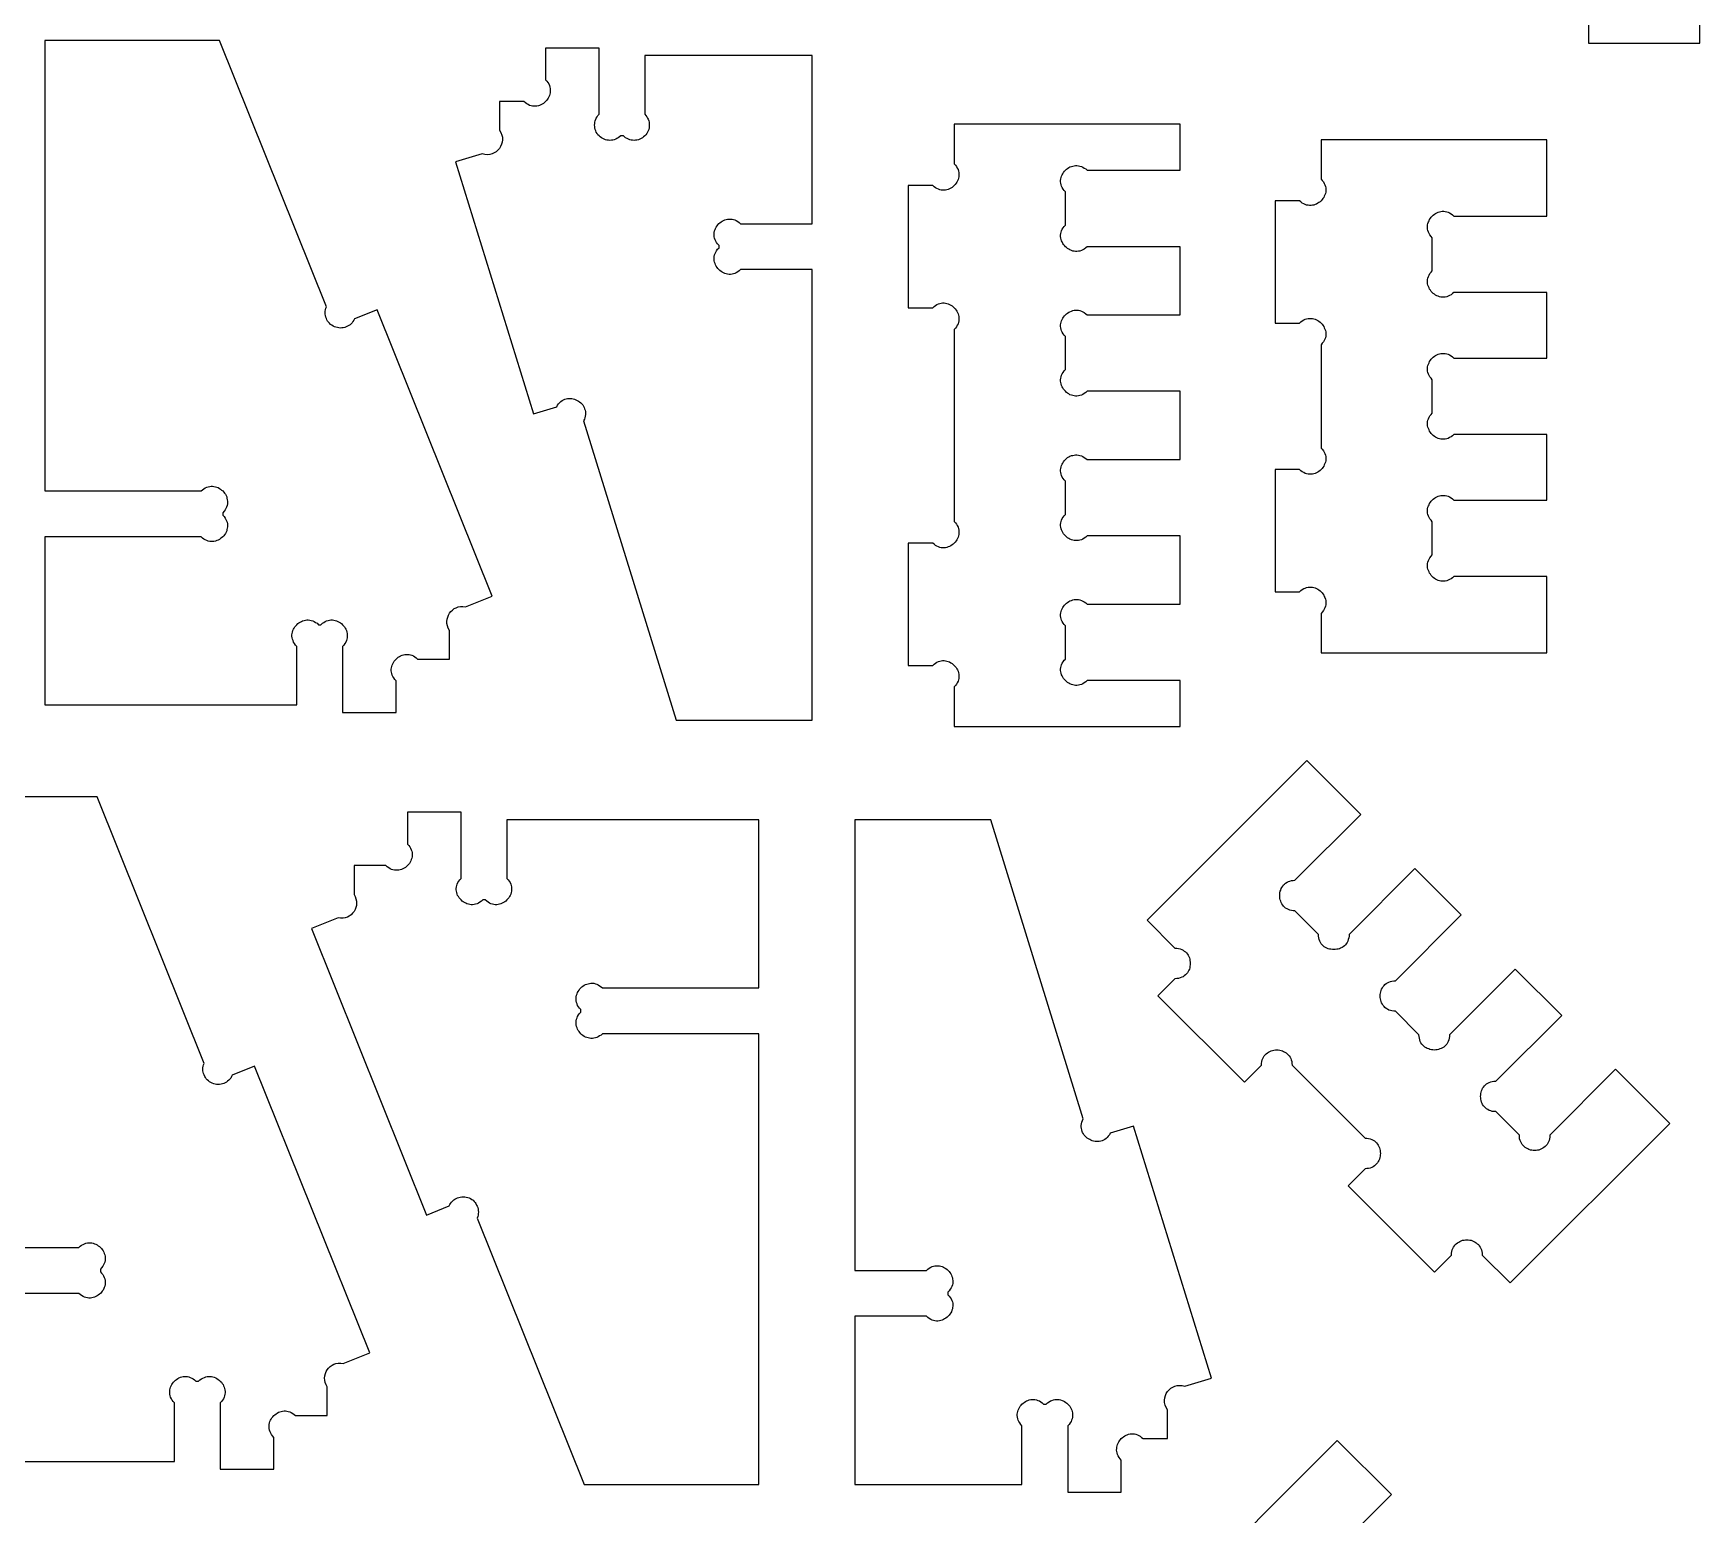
# Model space of a CAD drawing. Extents: x 105 to 1294, y 104 to 1295.
# Drawn here: x 1159.4 to 1268.4, y 1013.8 to 1110.7 of the extents above; entities that cross this region are included whole.
import ezdxf

# ---------------------------------------------------------------- set-up
doc = ezdxf.new("R2010")
doc.units = 0
doc.layers.add('LAYER_1', color=62, linetype='CONTINUOUS')

msp = doc.modelspace()

# ---------------------------------------------------------------- linework, layer by layer
at = {"layer": 'LAYER_1'}
for points in [[(1261.12, 1114.61), (1261.12, 1110.03), (1268.4, 1110.03), (1268.4, 1111.61)], [(1152.13, 1017.23), (1168.61, 1017.23), (1168.61, 1021.06), (1168.53, 1021.15), (1168.46, 1021.25), (1168.41, 1021.34), (1168.36, 1021.44), (1168.33, 1021.53), (1168.31, 1021.63), (1168.3, 1021.72), (1168.3, 1021.82), (1168.31, 1021.91), (1168.33, 1022), (1168.36, 1022.09), (1168.4, 1022.18), (1168.44, 1022.26), (1168.49, 1022.34), (1168.55, 1022.41), (1168.61, 1022.48), (1168.68, 1022.55), (1168.75, 1022.6), (1168.83, 1022.66), (1168.91, 1022.7), (1169, 1022.74), (1169.09, 1022.76), (1169.18, 1022.78), (1169.27, 1022.79), (1169.37, 1022.79), (1169.46, 1022.78), (1169.56, 1022.76), (1169.65, 1022.73), (1169.75, 1022.69), (1169.84, 1022.63), (1169.93, 1022.57), (1170.02, 1022.48), (1170.19, 1022.48), (1170.28, 1022.57), (1170.38, 1022.63), (1170.47, 1022.69), (1170.57, 1022.73), (1170.66, 1022.76), (1170.76, 1022.78), (1170.85, 1022.79), (1170.95, 1022.79), (1171.04, 1022.78), (1171.13, 1022.76), (1171.22, 1022.74), (1171.31, 1022.7), (1171.39, 1022.66), (1171.47, 1022.6), (1171.54, 1022.55), (1171.61, 1022.48), (1171.68, 1022.41), (1171.73, 1022.34), (1171.79, 1022.26), (1171.83, 1022.18), (1171.87, 1022.09), (1171.89, 1022), (1171.91, 1021.91), (1171.92, 1021.82), (1171.92, 1021.72), (1171.91, 1021.63), (1171.89, 1021.53), (1171.86, 1021.44), (1171.82, 1021.34), (1171.76, 1021.25), (1171.7, 1021.15), (1171.61, 1021.06), (1171.61, 1016.73), (1175.11, 1016.73), (1175.11, 1018.81), (1175.03, 1018.9), (1174.96, 1019), (1174.91, 1019.09), (1174.87, 1019.18), (1174.83, 1019.28), (1174.81, 1019.38), (1174.8, 1019.47), (1174.8, 1019.57), (1174.82, 1019.66), (1174.83, 1019.75), (1174.86, 1019.84), (1174.9, 1019.93), (1174.94, 1020.01), (1174.99, 1020.09), (1175.05, 1020.16), (1175.11, 1020.23), (1175.18, 1020.29), (1175.26, 1020.35), (1175.34, 1020.4), (1175.42, 1020.45), (1175.5, 1020.48), (1175.59, 1020.51), (1175.68, 1020.53), (1175.78, 1020.54), (1175.87, 1020.54), (1175.97, 1020.53), (1176.06, 1020.51), (1176.16, 1020.48), (1176.25, 1020.43), (1176.35, 1020.38), (1176.44, 1020.31), (1176.53, 1020.23), (1178.61, 1020.23), (1178.61, 1022.11), (1178.53, 1022.25), (1178.48, 1022.4), (1178.45, 1022.55), (1178.44, 1022.69), (1178.45, 1022.84), (1178.49, 1022.98), (1178.54, 1023.11), (1178.61, 1023.23), (1178.7, 1023.34), (1178.8, 1023.44), (1178.92, 1023.53), (1179.05, 1023.59), (1179.18, 1023.64), (1179.33, 1023.67), (1179.49, 1023.67), (1179.65, 1023.65), (1181.4, 1024.35), (1173.86, 1043.09), (1172.39, 1042.5), (1172.35, 1042.41), (1172.3, 1042.32), (1172.24, 1042.24), (1172.17, 1042.17), (1172.09, 1042.11), (1172.02, 1042.05), (1171.93, 1042.01), (1171.85, 1041.97), (1171.76, 1041.93), (1171.66, 1041.91), (1171.57, 1041.9), (1171.47, 1041.89), (1171.37, 1041.9), (1171.27, 1041.92), (1171.18, 1041.94), (1171.08, 1041.98), (1170.99, 1042.02), (1170.9, 1042.07), (1170.83, 1042.13), (1170.75, 1042.2), (1170.69, 1042.27), (1170.64, 1042.35), (1170.59, 1042.43), (1170.55, 1042.52), (1170.52, 1042.61), (1170.49, 1042.71), (1170.48, 1042.8), (1170.48, 1042.9), (1170.48, 1042.99), (1170.5, 1043.09), (1170.52, 1043.19), (1170.56, 1043.28), (1163.55, 1060.71), (1152.13, 1060.71)], [(1152.13, 1031.23), (1162.36, 1031.23), (1162.45, 1031.31), (1162.54, 1031.38), (1162.63, 1031.43), (1162.73, 1031.48), (1162.82, 1031.51), (1162.92, 1031.53), (1163.02, 1031.54), (1163.11, 1031.54), (1163.2, 1031.53), (1163.29, 1031.51), (1163.38, 1031.48), (1163.47, 1031.44), (1163.55, 1031.4), (1163.63, 1031.35), (1163.7, 1031.29), (1163.77, 1031.23), (1163.84, 1031.16), (1163.89, 1031.09), (1163.94, 1031.01), (1163.99, 1030.92), (1164.02, 1030.84), (1164.05, 1030.75), (1164.07, 1030.66), (1164.08, 1030.57), (1164.08, 1030.47), (1164.07, 1030.38), (1164.05, 1030.28), (1164.02, 1030.18), (1163.98, 1030.09), (1163.92, 1030), (1163.85, 1029.9), (1163.77, 1029.82), (1163.77, 1029.64), (1163.85, 1029.56), (1163.92, 1029.46), (1163.98, 1029.37), (1164.02, 1029.27), (1164.05, 1029.18), (1164.07, 1029.08), (1164.08, 1028.99), (1164.08, 1028.89), (1164.07, 1028.8), (1164.05, 1028.71), (1164.02, 1028.62), (1163.99, 1028.54), (1163.94, 1028.45), (1163.89, 1028.37), (1163.84, 1028.3), (1163.77, 1028.23), (1163.7, 1028.17), (1163.63, 1028.11), (1163.55, 1028.06), (1163.47, 1028.02), (1163.38, 1027.98), (1163.29, 1027.95), (1163.2, 1027.93), (1163.11, 1027.92), (1163.02, 1027.92), (1162.92, 1027.93), (1162.82, 1027.95), (1162.73, 1027.98), (1162.63, 1028.03), (1162.54, 1028.08), (1162.45, 1028.15), (1162.36, 1028.23), (1152.13, 1028.23)], [(1234.25, 1008.15), (1244.69, 1018.6), (1248.23, 1015.06), (1243.93, 1010.75)]]:
    msp.add_lwpolyline(points, dxfattribs=at)
for points in [[(1160.13, 1077.73), (1160.13, 1066.73), (1176.62, 1066.73), (1176.62, 1070.56), (1176.53, 1070.65), (1176.46, 1070.75), (1176.41, 1070.84), (1176.37, 1070.94), (1176.33, 1071.03), (1176.31, 1071.13), (1176.3, 1071.22), (1176.3, 1071.32), (1176.31, 1071.41), (1176.33, 1071.5), (1176.36, 1071.59), (1176.4, 1071.68), (1176.44, 1071.76), (1176.49, 1071.84), (1176.55, 1071.91), (1176.61, 1071.98), (1176.68, 1072.05), (1176.76, 1072.1), (1176.83, 1072.15), (1176.92, 1072.2), (1177, 1072.23), (1177.09, 1072.26), (1177.18, 1072.28), (1177.28, 1072.29), (1177.37, 1072.29), (1177.47, 1072.28), (1177.56, 1072.26), (1177.66, 1072.23), (1177.75, 1072.19), (1177.85, 1072.13), (1177.94, 1072.07), (1178.03, 1071.98), (1178.2, 1071.98), (1178.29, 1072.07), (1178.38, 1072.13), (1178.47, 1072.19), (1178.57, 1072.23), (1178.66, 1072.26), (1178.76, 1072.28), (1178.85, 1072.29), (1178.95, 1072.29), (1179.04, 1072.28), (1179.13, 1072.26), (1179.22, 1072.23), (1179.31, 1072.2), (1179.39, 1072.15), (1179.47, 1072.1), (1179.54, 1072.05), (1179.61, 1071.98), (1179.67, 1071.91), (1179.73, 1071.84), (1179.78, 1071.76), (1179.83, 1071.68), (1179.86, 1071.59), (1179.89, 1071.5), (1179.91, 1071.41), (1179.92, 1071.32), (1179.92, 1071.22), (1179.91, 1071.13), (1179.89, 1071.03), (1179.86, 1070.94), (1179.82, 1070.84), (1179.76, 1070.75), (1179.69, 1070.65), (1179.61, 1070.56), (1179.61, 1066.23), (1183.11, 1066.23), (1183.11, 1068.31), (1183.03, 1068.4), (1182.96, 1068.5), (1182.91, 1068.59), (1182.86, 1068.68), (1182.83, 1068.78), (1182.81, 1068.88), (1182.8, 1068.97), (1182.8, 1069.07), (1182.81, 1069.16), (1182.83, 1069.25), (1182.86, 1069.34), (1182.9, 1069.43), (1182.94, 1069.51), (1182.99, 1069.59), (1183.05, 1069.66), (1183.11, 1069.73), (1183.18, 1069.79), (1183.25, 1069.85), (1183.33, 1069.9), (1183.41, 1069.95), (1183.5, 1069.98), (1183.59, 1070.01), (1183.68, 1070.03), (1183.77, 1070.04), (1183.87, 1070.04), (1183.96, 1070.03), (1184.06, 1070.01), (1184.15, 1069.98), (1184.25, 1069.94), (1184.34, 1069.88), (1184.43, 1069.82), (1184.52, 1069.73), (1186.61, 1069.73), (1186.61, 1071.61), (1186.53, 1071.75), (1186.47, 1071.9), (1186.44, 1072.05), (1186.44, 1072.19), (1186.45, 1072.34), (1186.49, 1072.48), (1186.54, 1072.61), (1186.61, 1072.73), (1186.7, 1072.84), (1186.8, 1072.94), (1186.92, 1073.03), (1187.05, 1073.09), (1187.18, 1073.14), (1187.33, 1073.17), (1187.49, 1073.17), (1187.65, 1073.14), (1189.39, 1073.85), (1181.87, 1092.59), (1180.39, 1092), (1180.35, 1091.9), (1180.29, 1091.82), (1180.24, 1091.74), (1180.17, 1091.67), (1180.1, 1091.61), (1180.02, 1091.55), (1179.93, 1091.51), (1179.85, 1091.47), (1179.76, 1091.43), (1179.66, 1091.41), (1179.57, 1091.4), (1179.47, 1091.39), (1179.37, 1091.4), (1179.28, 1091.42), (1179.18, 1091.44), (1179.08, 1091.48), (1178.99, 1091.52), (1178.91, 1091.57), (1178.83, 1091.63), (1178.75, 1091.7), (1178.69, 1091.77), (1178.63, 1091.85), (1178.59, 1091.93), (1178.55, 1092.02), (1178.51, 1092.11), (1178.49, 1092.2), (1178.48, 1092.3), (1178.47, 1092.4), (1178.48, 1092.49), (1178.49, 1092.59), (1178.52, 1092.69), (1178.56, 1092.78), (1171.55, 1110.21), (1160.13, 1110.21), (1160.13, 1080.73), (1170.36, 1080.73), (1170.45, 1080.81), (1170.54, 1080.88), (1170.63, 1080.93), (1170.73, 1080.98), (1170.82, 1081.01), (1170.92, 1081.03), (1171.01, 1081.04), (1171.11, 1081.04), (1171.2, 1081.03), (1171.29, 1081.01), (1171.38, 1080.98), (1171.47, 1080.95), (1171.55, 1080.9), (1171.63, 1080.85), (1171.7, 1080.79), (1171.77, 1080.73), (1171.84, 1080.66), (1171.89, 1080.59), (1171.95, 1080.51), (1171.99, 1080.43), (1172.03, 1080.34), (1172.05, 1080.25), (1172.07, 1080.16), (1172.08, 1080.07), (1172.09, 1079.97), (1172.08, 1079.88), (1172.06, 1079.78), (1172.02, 1079.68), (1171.98, 1079.59), (1171.93, 1079.5), (1171.86, 1079.4), (1171.78, 1079.31), (1171.78, 1079.14), (1171.86, 1079.05), (1171.93, 1078.96), (1171.98, 1078.87), (1172.02, 1078.77), (1172.06, 1078.68), (1172.08, 1078.58), (1172.09, 1078.49), (1172.08, 1078.39), (1172.07, 1078.3), (1172.05, 1078.21), (1172.03, 1078.12), (1171.99, 1078.04), (1171.95, 1077.95), (1171.89, 1077.87), (1171.84, 1077.8), (1171.77, 1077.73), (1171.7, 1077.67), (1171.63, 1077.61), (1171.55, 1077.56), (1171.47, 1077.52), (1171.38, 1077.48), (1171.29, 1077.45), (1171.2, 1077.43), (1171.11, 1077.42), (1171.01, 1077.42), (1170.92, 1077.43), (1170.82, 1077.45), (1170.73, 1077.48), (1170.63, 1077.53), (1170.54, 1077.58), (1170.45, 1077.65), (1170.36, 1077.73)], [(1199.39, 1105.38), (1199.46, 1105.3), (1199.52, 1105.22), (1199.57, 1105.13), (1199.61, 1105.05), (1199.64, 1104.95), (1199.66, 1104.86), (1199.68, 1104.77), (1199.68, 1104.67), (1199.68, 1104.57), (1199.66, 1104.48), (1199.64, 1104.39), (1199.61, 1104.29), (1199.57, 1104.2), (1199.52, 1104.12), (1199.46, 1104.04), (1199.39, 1103.96), (1199.31, 1103.89), (1199.23, 1103.84), (1199.15, 1103.79), (1199.06, 1103.74), (1198.97, 1103.71), (1198.87, 1103.69), (1198.78, 1103.68), (1198.68, 1103.67), (1198.59, 1103.68), (1198.49, 1103.69), (1198.4, 1103.71), (1198.31, 1103.74), (1198.22, 1103.79), (1198.13, 1103.84), (1198.05, 1103.89), (1197.98, 1103.96), (1197.81, 1103.96), (1197.73, 1103.89), (1197.65, 1103.84), (1197.56, 1103.79), (1197.48, 1103.74), (1197.38, 1103.71), (1197.29, 1103.69), (1197.2, 1103.68), (1197.1, 1103.67), (1197, 1103.68), (1196.91, 1103.69), (1196.81, 1103.71), (1196.72, 1103.74), (1196.63, 1103.79), (1196.55, 1103.84), (1196.47, 1103.89), (1196.39, 1103.96), (1196.32, 1104.04), (1196.27, 1104.12), (1196.21, 1104.2), (1196.17, 1104.29), (1196.14, 1104.39), (1196.12, 1104.48), (1196.11, 1104.57), (1196.1, 1104.67), (1196.11, 1104.77), (1196.12, 1104.86), (1196.14, 1104.95), (1196.17, 1105.05), (1196.21, 1105.13), (1196.27, 1105.22), (1196.32, 1105.3), (1196.39, 1105.38), (1196.39, 1109.71), (1192.89, 1109.71), (1192.89, 1107.63), (1192.98, 1107.54), (1193.04, 1107.45), (1193.1, 1107.36), (1193.14, 1107.26), (1193.17, 1107.16), (1193.19, 1107.07), (1193.2, 1106.97), (1193.2, 1106.88), (1193.19, 1106.78), (1193.17, 1106.69), (1193.15, 1106.6), (1193.11, 1106.52), (1193.07, 1106.43), (1193.01, 1106.36), (1192.96, 1106.28), (1192.89, 1106.21), (1192.82, 1106.15), (1192.75, 1106.09), (1192.67, 1106.04), (1192.59, 1106), (1192.5, 1105.96), (1192.42, 1105.93), (1192.32, 1105.91), (1192.23, 1105.9), (1192.14, 1105.9), (1192.04, 1105.91), (1191.95, 1105.93), (1191.85, 1105.96), (1191.76, 1106.01), (1191.66, 1106.06), (1191.57, 1106.13), (1191.48, 1106.21), (1189.87, 1106.21), (1189.87, 1104.33), (1189.97, 1104.18), (1190.03, 1104.02), (1190.07, 1103.87), (1190.07, 1103.71), (1190.06, 1103.56), (1190.01, 1103.41), (1189.95, 1103.27), (1189.87, 1103.14), (1189.77, 1103.03), (1189.66, 1102.93), (1189.53, 1102.85), (1189.39, 1102.79), (1189.24, 1102.75), (1189.08, 1102.73), (1188.91, 1102.75), (1188.74, 1102.79), (1187, 1102.26), (1192.1, 1085.77), (1193.62, 1086.24), (1193.68, 1086.34), (1193.74, 1086.44), (1193.82, 1086.52), (1193.89, 1086.59), (1193.98, 1086.64), (1194.06, 1086.69), (1194.15, 1086.73), (1194.24, 1086.76), (1194.33, 1086.77), (1194.42, 1086.78), (1194.52, 1086.78), (1194.61, 1086.77), (1194.7, 1086.75), (1194.79, 1086.73), (1194.88, 1086.7), (1194.96, 1086.66), (1195.04, 1086.61), (1195.12, 1086.56), (1195.19, 1086.5), (1195.26, 1086.43), (1195.32, 1086.36), (1195.37, 1086.28), (1195.42, 1086.2), (1195.45, 1086.11), (1195.48, 1086.02), (1195.5, 1085.93), (1195.51, 1085.83), (1195.51, 1085.73), (1195.49, 1085.63), (1195.47, 1085.52), (1195.43, 1085.42), (1195.38, 1085.31), (1201.43, 1065.73), (1210.33, 1065.73), (1210.33, 1095.21), (1205.65, 1095.21), (1205.56, 1095.13), (1205.47, 1095.06), (1205.37, 1095.01), (1205.28, 1094.96), (1205.18, 1094.93), (1205.09, 1094.91), (1204.99, 1094.9), (1204.9, 1094.9), (1204.8, 1094.91), (1204.71, 1094.93), (1204.62, 1094.96), (1204.54, 1095), (1204.45, 1095.04), (1204.38, 1095.09), (1204.3, 1095.15), (1204.23, 1095.22), (1204.17, 1095.28), (1204.11, 1095.36), (1204.06, 1095.44), (1204.02, 1095.52), (1203.98, 1095.61), (1203.95, 1095.7), (1203.93, 1095.79), (1203.92, 1095.88), (1203.92, 1095.97), (1203.93, 1096.07), (1203.95, 1096.17), (1203.98, 1096.26), (1204.03, 1096.36), (1204.08, 1096.45), (1204.15, 1096.54), (1204.24, 1096.63), (1204.24, 1096.8), (1204.15, 1096.89), (1204.08, 1096.98), (1204.03, 1097.08), (1203.98, 1097.17), (1203.95, 1097.27), (1203.93, 1097.36), (1203.92, 1097.46), (1203.92, 1097.55), (1203.93, 1097.65), (1203.95, 1097.74), (1203.98, 1097.83), (1204.02, 1097.91), (1204.06, 1097.99), (1204.11, 1098.07), (1204.17, 1098.15), (1204.23, 1098.22), (1204.3, 1098.28), (1204.38, 1098.34), (1204.45, 1098.39), (1204.54, 1098.43), (1204.62, 1098.47), (1204.71, 1098.49), (1204.8, 1098.51), (1204.9, 1098.52), (1204.99, 1098.52), (1205.09, 1098.51), (1205.18, 1098.49), (1205.28, 1098.46), (1205.37, 1098.42), (1205.47, 1098.36), (1205.56, 1098.3), (1205.65, 1098.21), (1210.33, 1098.21), (1210.33, 1109.22), (1199.39, 1109.22)], [(1219.63, 1067.91), (1219.63, 1065.32), (1234.4, 1065.32), (1234.4, 1068.32), (1228.32, 1068.32), (1228.23, 1068.24), (1228.13, 1068.17), (1228.04, 1068.12), (1227.95, 1068.07), (1227.85, 1068.04), (1227.75, 1068.02), (1227.66, 1068.01), (1227.56, 1068.01), (1227.47, 1068.02), (1227.38, 1068.04), (1227.29, 1068.07), (1227.2, 1068.11), (1227.12, 1068.15), (1227.04, 1068.2), (1226.97, 1068.26), (1226.9, 1068.32), (1226.84, 1068.39), (1226.78, 1068.46), (1226.73, 1068.54), (1226.68, 1068.63), (1226.65, 1068.71), (1226.62, 1068.8), (1226.6, 1068.89), (1226.59, 1068.98), (1226.59, 1069.08), (1226.6, 1069.17), (1226.62, 1069.27), (1226.65, 1069.36), (1226.7, 1069.46), (1226.75, 1069.55), (1226.82, 1069.65), (1226.9, 1069.73), (1226.9, 1071.9), (1226.82, 1071.99), (1226.75, 1072.08), (1226.7, 1072.18), (1226.65, 1072.27), (1226.62, 1072.37), (1226.6, 1072.46), (1226.59, 1072.56), (1226.59, 1072.65), (1226.6, 1072.75), (1226.62, 1072.84), (1226.65, 1072.93), (1226.68, 1073.01), (1226.73, 1073.1), (1226.78, 1073.18), (1226.84, 1073.25), (1226.9, 1073.32), (1226.97, 1073.38), (1227.04, 1073.44), (1227.12, 1073.49), (1227.2, 1073.54), (1227.29, 1073.57), (1227.38, 1073.6), (1227.47, 1073.62), (1227.56, 1073.63), (1227.66, 1073.63), (1227.75, 1073.62), (1227.85, 1073.6), (1227.95, 1073.57), (1228.04, 1073.53), (1228.13, 1073.47), (1228.23, 1073.4), (1228.32, 1073.32), (1234.4, 1073.32), (1234.4, 1077.79), (1228.32, 1077.79), (1228.23, 1077.71), (1228.13, 1077.64), (1228.04, 1077.58), (1227.95, 1077.54), (1227.85, 1077.51), (1227.75, 1077.49), (1227.66, 1077.48), (1227.56, 1077.48), (1227.47, 1077.49), (1227.38, 1077.51), (1227.29, 1077.53), (1227.2, 1077.57), (1227.12, 1077.61), (1227.04, 1077.66), (1226.97, 1077.72), (1226.9, 1077.79), (1226.84, 1077.85), (1226.78, 1077.93), (1226.73, 1078.01), (1226.68, 1078.09), (1226.65, 1078.18), (1226.62, 1078.26), (1226.6, 1078.36), (1226.59, 1078.45), (1226.59, 1078.54), (1226.6, 1078.64), (1226.62, 1078.74), (1226.65, 1078.83), (1226.7, 1078.93), (1226.75, 1079.02), (1226.82, 1079.11), (1226.9, 1079.2), (1226.9, 1081.37), (1226.82, 1081.46), (1226.75, 1081.55), (1226.7, 1081.64), (1226.65, 1081.74), (1226.62, 1081.83), (1226.6, 1081.93), (1226.59, 1082.03), (1226.59, 1082.12), (1226.6, 1082.21), (1226.62, 1082.31), (1226.65, 1082.39), (1226.68, 1082.48), (1226.73, 1082.56), (1226.78, 1082.64), (1226.84, 1082.72), (1226.9, 1082.78), (1226.97, 1082.85), (1227.04, 1082.91), (1227.12, 1082.96), (1227.2, 1083), (1227.29, 1083.04), (1227.38, 1083.06), (1227.47, 1083.08), (1227.56, 1083.09), (1227.66, 1083.09), (1227.75, 1083.08), (1227.85, 1083.06), (1227.95, 1083.03), (1228.04, 1082.99), (1228.13, 1082.93), (1228.23, 1082.86), (1228.32, 1082.78), (1234.4, 1082.78), (1234.4, 1087.25), (1228.32, 1087.25), (1228.23, 1087.17), (1228.13, 1087.1), (1228.04, 1087.04), (1227.95, 1087), (1227.85, 1086.97), (1227.75, 1086.95), (1227.66, 1086.94), (1227.56, 1086.94), (1227.47, 1086.95), (1227.38, 1086.97), (1227.29, 1087), (1227.2, 1087.03), (1227.12, 1087.08), (1227.04, 1087.13), (1226.97, 1087.18), (1226.9, 1087.25), (1226.84, 1087.32), (1226.78, 1087.39), (1226.73, 1087.47), (1226.68, 1087.55), (1226.65, 1087.64), (1226.62, 1087.73), (1226.6, 1087.82), (1226.59, 1087.91), (1226.59, 1088.01), (1226.6, 1088.1), (1226.62, 1088.2), (1226.65, 1088.3), (1226.7, 1088.39), (1226.75, 1088.48), (1226.82, 1088.58), (1226.9, 1088.67), (1226.9, 1090.84), (1226.82, 1090.92), (1226.75, 1091.02), (1226.7, 1091.11), (1226.65, 1091.2), (1226.62, 1091.3), (1226.6, 1091.4), (1226.59, 1091.49), (1226.59, 1091.59), (1226.6, 1091.68), (1226.62, 1091.77), (1226.65, 1091.86), (1226.68, 1091.94), (1226.73, 1092.03), (1226.78, 1092.11), (1226.84, 1092.18), (1226.9, 1092.25), (1226.97, 1092.31), (1227.04, 1092.37), (1227.12, 1092.42), (1227.2, 1092.46), (1227.29, 1092.5), (1227.38, 1092.53), (1227.47, 1092.55), (1227.56, 1092.56), (1227.66, 1092.56), (1227.75, 1092.55), (1227.85, 1092.53), (1227.95, 1092.5), (1228.04, 1092.45), (1228.13, 1092.4), (1228.23, 1092.33), (1228.32, 1092.25), (1234.4, 1092.25), (1234.4, 1096.71), (1228.32, 1096.71), (1228.23, 1096.63), (1228.13, 1096.56), (1228.04, 1096.51), (1227.95, 1096.46), (1227.85, 1096.43), (1227.75, 1096.41), (1227.66, 1096.4), (1227.56, 1096.4), (1227.47, 1096.41), (1227.38, 1096.43), (1227.29, 1096.46), (1227.2, 1096.5), (1227.12, 1096.54), (1227.04, 1096.59), (1226.97, 1096.65), (1226.9, 1096.71), (1226.84, 1096.78), (1226.78, 1096.86), (1226.73, 1096.93), (1226.68, 1097.02), (1226.65, 1097.1), (1226.62, 1097.19), (1226.6, 1097.28), (1226.59, 1097.38), (1226.59, 1097.47), (1226.6, 1097.57), (1226.62, 1097.66), (1226.65, 1097.76), (1226.7, 1097.85), (1226.75, 1097.94), (1226.82, 1098.04), (1226.9, 1098.13), (1226.9, 1100.3), (1226.82, 1100.39), (1226.75, 1100.48), (1226.7, 1100.58), (1226.65, 1100.67), (1226.62, 1100.77), (1226.6, 1100.86), (1226.59, 1100.96), (1226.59, 1101.05), (1226.6, 1101.15), (1226.62, 1101.24), (1226.65, 1101.32), (1226.68, 1101.41), (1226.73, 1101.49), (1226.78, 1101.57), (1226.84, 1101.65), (1226.9, 1101.71), (1226.97, 1101.78), (1227.04, 1101.83), (1227.12, 1101.89), (1227.2, 1101.93), (1227.29, 1101.97), (1227.38, 1101.99), (1227.47, 1102.01), (1227.56, 1102.02), (1227.66, 1102.02), (1227.75, 1102.01), (1227.85, 1101.99), (1227.95, 1101.96), (1228.04, 1101.92), (1228.13, 1101.86), (1228.23, 1101.8), (1228.32, 1101.71), (1234.4, 1101.71), (1234.4, 1104.72), (1219.63, 1104.72), (1219.63, 1102.13), (1219.71, 1102.04), (1219.78, 1101.95), (1219.83, 1101.85), (1219.88, 1101.76), (1219.91, 1101.66), (1219.93, 1101.57), (1219.94, 1101.47), (1219.94, 1101.38), (1219.93, 1101.28), (1219.91, 1101.19), (1219.88, 1101.1), (1219.84, 1101.02), (1219.8, 1100.94), (1219.75, 1100.86), (1219.69, 1100.78), (1219.63, 1100.72), (1219.56, 1100.65), (1219.49, 1100.59), (1219.41, 1100.54), (1219.32, 1100.5), (1219.24, 1100.46), (1219.15, 1100.44), (1219.06, 1100.42), (1218.97, 1100.41), (1218.87, 1100.41), (1218.78, 1100.42), (1218.68, 1100.44), (1218.59, 1100.47), (1218.49, 1100.51), (1218.4, 1100.57), (1218.31, 1100.63), (1218.22, 1100.72), (1216.62, 1100.72), (1216.62, 1092.72), (1218.22, 1092.72), (1218.31, 1092.8), (1218.4, 1092.87), (1218.49, 1092.92), (1218.59, 1092.97), (1218.68, 1093), (1218.78, 1093.02), (1218.87, 1093.03), (1218.97, 1093.03), (1219.06, 1093.02), (1219.15, 1093), (1219.24, 1092.97), (1219.32, 1092.93), (1219.41, 1092.89), (1219.49, 1092.84), (1219.56, 1092.78), (1219.63, 1092.71), (1219.69, 1092.65), (1219.75, 1092.57), (1219.8, 1092.49), (1219.84, 1092.41), (1219.88, 1092.32), (1219.91, 1092.23), (1219.93, 1092.14), (1219.94, 1092.05), (1219.94, 1091.96), (1219.93, 1091.86), (1219.91, 1091.76), (1219.88, 1091.67), (1219.83, 1091.57), (1219.78, 1091.48), (1219.71, 1091.39), (1219.63, 1091.3), (1219.63, 1078.73), (1219.71, 1078.64), (1219.78, 1078.55), (1219.83, 1078.46), (1219.88, 1078.36), (1219.91, 1078.27), (1219.93, 1078.17), (1219.94, 1078.07), (1219.94, 1077.98), (1219.93, 1077.89), (1219.91, 1077.8), (1219.88, 1077.71), (1219.84, 1077.62), (1219.8, 1077.54), (1219.75, 1077.46), (1219.69, 1077.39), (1219.63, 1077.32), (1219.56, 1077.25), (1219.49, 1077.2), (1219.41, 1077.15), (1219.32, 1077.1), (1219.24, 1077.07), (1219.15, 1077.04), (1219.06, 1077.02), (1218.97, 1077.01), (1218.87, 1077.01), (1218.78, 1077.02), (1218.68, 1077.04), (1218.59, 1077.07), (1218.49, 1077.11), (1218.4, 1077.17), (1218.31, 1077.24), (1218.22, 1077.32), (1216.62, 1077.32), (1216.62, 1069.32), (1218.22, 1069.32), (1218.31, 1069.4), (1218.4, 1069.47), (1218.49, 1069.53), (1218.59, 1069.57), (1218.68, 1069.6), (1218.78, 1069.62), (1218.87, 1069.63), (1218.97, 1069.63), (1219.06, 1069.62), (1219.15, 1069.6), (1219.24, 1069.57), (1219.32, 1069.54), (1219.41, 1069.49), (1219.49, 1069.44), (1219.56, 1069.38), (1219.63, 1069.32), (1219.69, 1069.25), (1219.75, 1069.18), (1219.8, 1069.1), (1219.84, 1069.02), (1219.88, 1068.93), (1219.91, 1068.84), (1219.93, 1068.75), (1219.94, 1068.66), (1219.94, 1068.56), (1219.93, 1068.47), (1219.91, 1068.37), (1219.88, 1068.28), (1219.83, 1068.18), (1219.78, 1068.09), (1219.71, 1068)], [(1258.4, 1093.72), (1252.31, 1093.72), (1252.22, 1093.64), (1252.13, 1093.57), (1252.04, 1093.51), (1251.94, 1093.47), (1251.85, 1093.44), (1251.75, 1093.42), (1251.66, 1093.41), (1251.56, 1093.41), (1251.47, 1093.42), (1251.38, 1093.44), (1251.29, 1093.47), (1251.21, 1093.5), (1251.12, 1093.55), (1251.04, 1093.6), (1250.97, 1093.65), (1250.9, 1093.72), (1250.84, 1093.79), (1250.78, 1093.86), (1250.73, 1093.94), (1250.69, 1094.02), (1250.65, 1094.11), (1250.62, 1094.2), (1250.6, 1094.29), (1250.59, 1094.38), (1250.59, 1094.47), (1250.6, 1094.57), (1250.62, 1094.66), (1250.65, 1094.76), (1250.7, 1094.85), (1250.75, 1094.95), (1250.82, 1095.04), (1250.9, 1095.13), (1250.9, 1097.3), (1250.82, 1097.39), (1250.75, 1097.48), (1250.7, 1097.57), (1250.65, 1097.67), (1250.62, 1097.77), (1250.6, 1097.86), (1250.59, 1097.96), (1250.59, 1098.05), (1250.6, 1098.15), (1250.62, 1098.24), (1250.65, 1098.33), (1250.69, 1098.41), (1250.73, 1098.5), (1250.78, 1098.57), (1250.84, 1098.65), (1250.9, 1098.72), (1250.97, 1098.78), (1251.04, 1098.84), (1251.12, 1098.89), (1251.21, 1098.93), (1251.29, 1098.97), (1251.38, 1099), (1251.47, 1099.02), (1251.56, 1099.03), (1251.66, 1099.03), (1251.75, 1099.02), (1251.85, 1099), (1251.94, 1098.97), (1252.04, 1098.92), (1252.13, 1098.87), (1252.22, 1098.8), (1252.31, 1098.72), (1258.4, 1098.72), (1258.4, 1103.71), (1243.63, 1103.71), (1243.63, 1101.13), (1243.71, 1101.04), (1243.78, 1100.95), (1243.83, 1100.85), (1243.88, 1100.76), (1243.91, 1100.66), (1243.93, 1100.57), (1243.94, 1100.47), (1243.94, 1100.38), (1243.93, 1100.29), (1243.91, 1100.2), (1243.88, 1100.11), (1243.84, 1100.02), (1243.8, 1099.94), (1243.75, 1099.86), (1243.69, 1099.79), (1243.63, 1099.72), (1243.56, 1099.65), (1243.48, 1099.6), (1243.41, 1099.55), (1243.32, 1099.5), (1243.24, 1099.47), (1243.15, 1099.44), (1243.06, 1099.42), (1242.97, 1099.41), (1242.87, 1099.41), (1242.78, 1099.42), (1242.68, 1099.44), (1242.58, 1099.47), (1242.49, 1099.51), (1242.4, 1099.57), (1242.3, 1099.64), (1242.21, 1099.72), (1240.62, 1099.72), (1240.62, 1091.71), (1242.21, 1091.71), (1242.3, 1091.79), (1242.4, 1091.86), (1242.49, 1091.92), (1242.58, 1091.96), (1242.68, 1091.99), (1242.78, 1092.02), (1242.87, 1092.02), (1242.97, 1092.02), (1243.06, 1092.01), (1243.15, 1091.99), (1243.24, 1091.97), (1243.32, 1091.93), (1243.41, 1091.89), (1243.48, 1091.84), (1243.56, 1091.78), (1243.63, 1091.72), (1243.69, 1091.65), (1243.75, 1091.57), (1243.8, 1091.49), (1243.84, 1091.41), (1243.88, 1091.32), (1243.91, 1091.24), (1243.93, 1091.14), (1243.94, 1091.05), (1243.94, 1090.96), (1243.93, 1090.86), (1243.91, 1090.76), (1243.88, 1090.67), (1243.83, 1090.57), (1243.78, 1090.48), (1243.71, 1090.39), (1243.63, 1090.3), (1243.63, 1083.54), (1243.71, 1083.46), (1243.78, 1083.36), (1243.83, 1083.27), (1243.88, 1083.18), (1243.91, 1083.08), (1243.93, 1082.98), (1243.94, 1082.89), (1243.94, 1082.79), (1243.93, 1082.7), (1243.91, 1082.61), (1243.88, 1082.52), (1243.84, 1082.44), (1243.8, 1082.35), (1243.75, 1082.27), (1243.69, 1082.2), (1243.63, 1082.13), (1243.56, 1082.07), (1243.48, 1082.01), (1243.41, 1081.96), (1243.32, 1081.92), (1243.24, 1081.88), (1243.15, 1081.85), (1243.06, 1081.83), (1242.97, 1081.82), (1242.87, 1081.82), (1242.78, 1081.83), (1242.68, 1081.85), (1242.58, 1081.88), (1242.49, 1081.93), (1242.4, 1081.98), (1242.3, 1082.05), (1242.21, 1082.13), (1240.62, 1082.13), (1240.62, 1074.13), (1242.21, 1074.13), (1242.3, 1074.22), (1242.4, 1074.28), (1242.49, 1074.34), (1242.58, 1074.38), (1242.68, 1074.41), (1242.78, 1074.44), (1242.87, 1074.44), (1242.97, 1074.44), (1243.06, 1074.43), (1243.15, 1074.41), (1243.24, 1074.39), (1243.32, 1074.35), (1243.41, 1074.31), (1243.48, 1074.26), (1243.56, 1074.2), (1243.63, 1074.14), (1243.69, 1074.07), (1243.75, 1073.99), (1243.8, 1073.91), (1243.84, 1073.83), (1243.88, 1073.75), (1243.91, 1073.66), (1243.93, 1073.57), (1243.94, 1073.47), (1243.94, 1073.38), (1243.93, 1073.28), (1243.91, 1073.19), (1243.88, 1073.09), (1243.83, 1073), (1243.78, 1072.9), (1243.71, 1072.81), (1243.63, 1072.72), (1243.63, 1070.13), (1258.4, 1070.13), (1258.4, 1075.13), (1252.31, 1075.13), (1252.22, 1075.05), (1252.13, 1074.98), (1252.04, 1074.93), (1251.94, 1074.89), (1251.85, 1074.85), (1251.75, 1074.83), (1251.66, 1074.82), (1251.56, 1074.82), (1251.47, 1074.83), (1251.38, 1074.85), (1251.29, 1074.88), (1251.21, 1074.92), (1251.12, 1074.96), (1251.04, 1075.01), (1250.97, 1075.07), (1250.9, 1075.13), (1250.84, 1075.2), (1250.78, 1075.28), (1250.73, 1075.35), (1250.69, 1075.44), (1250.65, 1075.52), (1250.62, 1075.61), (1250.6, 1075.7), (1250.59, 1075.8), (1250.59, 1075.89), (1250.6, 1075.99), (1250.62, 1076.08), (1250.65, 1076.18), (1250.7, 1076.27), (1250.75, 1076.36), (1250.82, 1076.46), (1250.9, 1076.55), (1250.9, 1078.72), (1250.82, 1078.81), (1250.75, 1078.9), (1250.7, 1079), (1250.65, 1079.09), (1250.62, 1079.19), (1250.6, 1079.28), (1250.59, 1079.38), (1250.59, 1079.47), (1250.6, 1079.57), (1250.62, 1079.66), (1250.65, 1079.75), (1250.69, 1079.83), (1250.73, 1079.91), (1250.78, 1079.99), (1250.84, 1080.07), (1250.9, 1080.13), (1250.97, 1080.2), (1251.04, 1080.26), (1251.12, 1080.31), (1251.21, 1080.35), (1251.29, 1080.39), (1251.38, 1080.41), (1251.47, 1080.43), (1251.56, 1080.44), (1251.66, 1080.44), (1251.75, 1080.43), (1251.85, 1080.41), (1251.94, 1080.38), (1252.04, 1080.34), (1252.13, 1080.28), (1252.22, 1080.22), (1252.31, 1080.13), (1258.4, 1080.13), (1258.4, 1084.42), (1252.31, 1084.42), (1252.22, 1084.34), (1252.13, 1084.27), (1252.04, 1084.22), (1251.94, 1084.17), (1251.85, 1084.14), (1251.75, 1084.12), (1251.66, 1084.11), (1251.56, 1084.11), (1251.47, 1084.12), (1251.38, 1084.14), (1251.29, 1084.17), (1251.21, 1084.21), (1251.12, 1084.25), (1251.04, 1084.3), (1250.97, 1084.36), (1250.9, 1084.42), (1250.84, 1084.49), (1250.78, 1084.56), (1250.73, 1084.64), (1250.69, 1084.72), (1250.65, 1084.81), (1250.62, 1084.9), (1250.6, 1084.99), (1250.59, 1085.08), (1250.59, 1085.18), (1250.6, 1085.27), (1250.62, 1085.37), (1250.65, 1085.46), (1250.7, 1085.56), (1250.75, 1085.65), (1250.82, 1085.74), (1250.9, 1085.83), (1250.9, 1088.01), (1250.82, 1088.1), (1250.75, 1088.19), (1250.7, 1088.28), (1250.65, 1088.38), (1250.62, 1088.48), (1250.6, 1088.57), (1250.59, 1088.67), (1250.59, 1088.76), (1250.6, 1088.85), (1250.62, 1088.94), (1250.65, 1089.03), (1250.69, 1089.12), (1250.73, 1089.2), (1250.78, 1089.28), (1250.84, 1089.35), (1250.9, 1089.42), (1250.97, 1089.49), (1251.04, 1089.54), (1251.12, 1089.59), (1251.21, 1089.64), (1251.29, 1089.67), (1251.38, 1089.7), (1251.47, 1089.72), (1251.56, 1089.73), (1251.66, 1089.73), (1251.75, 1089.72), (1251.85, 1089.7), (1251.94, 1089.67), (1252.04, 1089.63), (1252.13, 1089.57), (1252.22, 1089.5), (1252.31, 1089.42), (1258.4, 1089.42)], [(1258.6, 1038.58), (1258.59, 1038.46), (1258.58, 1038.35), (1258.55, 1038.24), (1258.51, 1038.14), (1258.47, 1038.05), (1258.41, 1037.97), (1258.35, 1037.9), (1258.29, 1037.83), (1258.21, 1037.77), (1258.14, 1037.72), (1258.05, 1037.68), (1257.97, 1037.64), (1257.88, 1037.61), (1257.79, 1037.59), (1257.69, 1037.58), (1257.6, 1037.58), (1257.51, 1037.58), (1257.41, 1037.59), (1257.32, 1037.61), (1257.23, 1037.64), (1257.15, 1037.68), (1257.06, 1037.72), (1256.99, 1037.77), (1256.91, 1037.83), (1256.85, 1037.9), (1256.79, 1037.97), (1256.73, 1038.05), (1256.69, 1038.14), (1256.65, 1038.24), (1256.62, 1038.35), (1256.61, 1038.46), (1256.6, 1038.58), (1255.07, 1040.12), (1254.94, 1040.12), (1254.83, 1040.14), (1254.73, 1040.17), (1254.63, 1040.2), (1254.54, 1040.25), (1254.45, 1040.3), (1254.38, 1040.36), (1254.31, 1040.43), (1254.25, 1040.5), (1254.2, 1040.58), (1254.16, 1040.66), (1254.12, 1040.75), (1254.1, 1040.84), (1254.08, 1040.93), (1254.07, 1041.02), (1254.06, 1041.12), (1254.07, 1041.21), (1254.08, 1041.3), (1254.1, 1041.39), (1254.12, 1041.48), (1254.16, 1041.57), (1254.2, 1041.65), (1254.25, 1041.73), (1254.31, 1041.8), (1254.38, 1041.87), (1254.45, 1041.93), (1254.54, 1041.98), (1254.63, 1042.03), (1254.73, 1042.07), (1254.83, 1042.09), (1254.94, 1042.11), (1255.07, 1042.12), (1259.37, 1046.42), (1256.33, 1049.45), (1252.03, 1045.15), (1252.02, 1045.03), (1252.01, 1044.92), (1251.98, 1044.81), (1251.94, 1044.71), (1251.9, 1044.62), (1251.85, 1044.54), (1251.79, 1044.47), (1251.72, 1044.4), (1251.65, 1044.34), (1251.57, 1044.29), (1251.48, 1044.25), (1251.4, 1044.22), (1251.31, 1044.19), (1251.22, 1044.17), (1251.13, 1044.16), (1251.03, 1044.15), (1250.94, 1044.16), (1250.85, 1044.17), (1250.75, 1044.19), (1250.67, 1044.22), (1250.58, 1044.25), (1250.5, 1044.29), (1250.42, 1044.34), (1250.35, 1044.4), (1250.28, 1044.47), (1250.22, 1044.54), (1250.16, 1044.62), (1250.12, 1044.71), (1250.08, 1044.81), (1250.06, 1044.92), (1250.04, 1045.03), (1250.03, 1045.15), (1248.5, 1046.69), (1248.38, 1046.69), (1248.26, 1046.71), (1248.16, 1046.74), (1248.06, 1046.77), (1247.97, 1046.82), (1247.89, 1046.87), (1247.81, 1046.93), (1247.75, 1047), (1247.69, 1047.07), (1247.64, 1047.15), (1247.59, 1047.23), (1247.56, 1047.32), (1247.53, 1047.41), (1247.51, 1047.5), (1247.5, 1047.59), (1247.49, 1047.68), (1247.5, 1047.78), (1247.51, 1047.87), (1247.53, 1047.96), (1247.56, 1048.05), (1247.59, 1048.14), (1247.64, 1048.22), (1247.69, 1048.3), (1247.75, 1048.37), (1247.81, 1048.44), (1247.89, 1048.5), (1247.97, 1048.55), (1248.06, 1048.6), (1248.16, 1048.63), (1248.26, 1048.66), (1248.38, 1048.68), (1248.5, 1048.68), (1252.8, 1052.99), (1249.77, 1056.02), (1245.46, 1051.72), (1245.46, 1051.6), (1245.44, 1051.49), (1245.41, 1051.38), (1245.38, 1051.28), (1245.33, 1051.19), (1245.28, 1051.11), (1245.22, 1051.04), (1245.15, 1050.97), (1245.08, 1050.91), (1245, 1050.86), (1244.91, 1050.82), (1244.83, 1050.78), (1244.74, 1050.76), (1244.65, 1050.74), (1244.55, 1050.72), (1244.46, 1050.72), (1244.37, 1050.72), (1244.27, 1050.74), (1244.18, 1050.76), (1244.09, 1050.78), (1244, 1050.82), (1243.92, 1050.86), (1243.84, 1050.91), (1243.77, 1050.97), (1243.7, 1051.04), (1243.64, 1051.11), (1243.59, 1051.19), (1243.54, 1051.28), (1243.51, 1051.38), (1243.48, 1051.49), (1243.46, 1051.6), (1243.46, 1051.72), (1241.92, 1053.25), (1241.8, 1053.26), (1241.69, 1053.28), (1241.58, 1053.3), (1241.49, 1053.34), (1241.4, 1053.39), (1241.31, 1053.44), (1241.24, 1053.5), (1241.17, 1053.57), (1241.12, 1053.64), (1241.06, 1053.72), (1241.02, 1053.8), (1240.99, 1053.89), (1240.96, 1053.98), (1240.94, 1054.07), (1240.93, 1054.16), (1240.92, 1054.26), (1240.93, 1054.35), (1240.94, 1054.44), (1240.96, 1054.54), (1240.99, 1054.62), (1241.02, 1054.71), (1241.06, 1054.79), (1241.12, 1054.87), (1241.17, 1054.95), (1241.24, 1055.01), (1241.31, 1055.07), (1241.4, 1055.13), (1241.49, 1055.17), (1241.58, 1055.21), (1241.69, 1055.24), (1241.8, 1055.25), (1241.92, 1055.26), (1246.23, 1059.56), (1242.69, 1063.09), (1232.25, 1052.64), (1234.07, 1050.82), (1234.19, 1050.81), (1234.31, 1050.8), (1234.41, 1050.77), (1234.51, 1050.73), (1234.6, 1050.69), (1234.68, 1050.63), (1234.75, 1050.57), (1234.82, 1050.51), (1234.88, 1050.43), (1234.93, 1050.35), (1234.97, 1050.27), (1235.01, 1050.19), (1235.04, 1050.1), (1235.05, 1050.01), (1235.07, 1049.91), (1235.07, 1049.82), (1235.07, 1049.73), (1235.05, 1049.63), (1235.04, 1049.54), (1235.01, 1049.45), (1234.97, 1049.37), (1234.93, 1049.28), (1234.88, 1049.21), (1234.82, 1049.13), (1234.75, 1049.07), (1234.68, 1049.01), (1234.6, 1048.95), (1234.51, 1048.91), (1234.41, 1048.87), (1234.31, 1048.84), (1234.19, 1048.83), (1234.07, 1048.82), (1232.95, 1047.7), (1238.61, 1042.04), (1239.73, 1043.16), (1239.74, 1043.28), (1239.75, 1043.4), (1239.78, 1043.5), (1239.82, 1043.6), (1239.86, 1043.69), (1239.91, 1043.77), (1239.98, 1043.84), (1240.04, 1043.91), (1240.12, 1043.97), (1240.19, 1044.02), (1240.28, 1044.06), (1240.36, 1044.1), (1240.45, 1044.13), (1240.54, 1044.15), (1240.64, 1044.16), (1240.73, 1044.16), (1240.82, 1044.16), (1240.92, 1044.15), (1241.01, 1044.13), (1241.1, 1044.1), (1241.18, 1044.06), (1241.26, 1044.02), (1241.34, 1043.97), (1241.42, 1043.91), (1241.48, 1043.84), (1241.54, 1043.77), (1241.6, 1043.69), (1241.64, 1043.6), (1241.68, 1043.5), (1241.71, 1043.4), (1241.72, 1043.28), (1241.73, 1043.16), (1246.51, 1038.39), (1246.63, 1038.38), (1246.74, 1038.37), (1246.85, 1038.34), (1246.95, 1038.3), (1247.04, 1038.26), (1247.12, 1038.2), (1247.19, 1038.14), (1247.26, 1038.08), (1247.32, 1038), (1247.37, 1037.92), (1247.41, 1037.84), (1247.45, 1037.75), (1247.47, 1037.66), (1247.49, 1037.57), (1247.5, 1037.48), (1247.51, 1037.39), (1247.5, 1037.29), (1247.49, 1037.2), (1247.47, 1037.11), (1247.45, 1037.02), (1247.41, 1036.93), (1247.37, 1036.85), (1247.32, 1036.77), (1247.26, 1036.7), (1247.19, 1036.63), (1247.12, 1036.57), (1247.04, 1036.51), (1246.95, 1036.47), (1246.85, 1036.43), (1246.74, 1036.41), (1246.63, 1036.39), (1246.51, 1036.38), (1245.39, 1035.26), (1251.04, 1029.61), (1252.16, 1030.73), (1252.17, 1030.85), (1252.18, 1030.97), (1252.21, 1031.07), (1252.25, 1031.17), (1252.29, 1031.26), (1252.35, 1031.34), (1252.41, 1031.42), (1252.47, 1031.48), (1252.55, 1031.54), (1252.63, 1031.59), (1252.71, 1031.63), (1252.79, 1031.67), (1252.88, 1031.7), (1252.98, 1031.72), (1253.07, 1031.73), (1253.16, 1031.73), (1253.26, 1031.73), (1253.35, 1031.72), (1253.44, 1031.7), (1253.53, 1031.67), (1253.62, 1031.63), (1253.7, 1031.59), (1253.78, 1031.54), (1253.85, 1031.48), (1253.92, 1031.42), (1253.98, 1031.34), (1254.03, 1031.26), (1254.08, 1031.17), (1254.12, 1031.07), (1254.14, 1030.97), (1254.16, 1030.85), (1254.17, 1030.73), (1255.99, 1028.91), (1266.44, 1039.35), (1262.9, 1042.89)], [(1206.85, 1048.21), (1206.85, 1059.21), (1190.36, 1059.21), (1190.36, 1055.38), (1190.44, 1055.29), (1190.51, 1055.2), (1190.57, 1055.11), (1190.61, 1055.01), (1190.64, 1054.92), (1190.66, 1054.82), (1190.67, 1054.72), (1190.67, 1054.63), (1190.66, 1054.54), (1190.64, 1054.45), (1190.61, 1054.36), (1190.58, 1054.27), (1190.53, 1054.19), (1190.48, 1054.11), (1190.42, 1054.04), (1190.36, 1053.97), (1190.29, 1053.9), (1190.22, 1053.85), (1190.14, 1053.8), (1190.06, 1053.75), (1189.97, 1053.72), (1189.88, 1053.69), (1189.79, 1053.67), (1189.7, 1053.66), (1189.6, 1053.66), (1189.51, 1053.67), (1189.41, 1053.69), (1189.32, 1053.72), (1189.22, 1053.76), (1189.13, 1053.82), (1189.04, 1053.89), (1188.95, 1053.97), (1188.78, 1053.97), (1188.69, 1053.89), (1188.6, 1053.82), (1188.5, 1053.76), (1188.41, 1053.72), (1188.31, 1053.69), (1188.22, 1053.67), (1188.12, 1053.66), (1188.03, 1053.66), (1187.93, 1053.67), (1187.84, 1053.69), (1187.75, 1053.72), (1187.67, 1053.75), (1187.58, 1053.8), (1187.5, 1053.85), (1187.43, 1053.9), (1187.36, 1053.97), (1187.3, 1054.04), (1187.24, 1054.11), (1187.19, 1054.19), (1187.14, 1054.27), (1187.11, 1054.36), (1187.08, 1054.45), (1187.06, 1054.54), (1187.05, 1054.63), (1187.05, 1054.72), (1187.06, 1054.82), (1187.08, 1054.92), (1187.11, 1055.01), (1187.15, 1055.11), (1187.21, 1055.2), (1187.28, 1055.29), (1187.36, 1055.38), (1187.36, 1059.72), (1183.86, 1059.72), (1183.86, 1057.63), (1183.94, 1057.54), (1184.01, 1057.45), (1184.06, 1057.35), (1184.11, 1057.26), (1184.14, 1057.16), (1184.16, 1057.07), (1184.17, 1056.97), (1184.17, 1056.88), (1184.16, 1056.79), (1184.14, 1056.7), (1184.11, 1056.61), (1184.08, 1056.52), (1184.03, 1056.44), (1183.98, 1056.36), (1183.92, 1056.29), (1183.86, 1056.22), (1183.79, 1056.15), (1183.72, 1056.1), (1183.64, 1056.05), (1183.56, 1056), (1183.47, 1055.97), (1183.38, 1055.94), (1183.29, 1055.92), (1183.2, 1055.91), (1183.1, 1055.91), (1183.01, 1055.92), (1182.91, 1055.94), (1182.81, 1055.97), (1182.72, 1056.01), (1182.63, 1056.07), (1182.53, 1056.14), (1182.44, 1056.22), (1180.36, 1056.22), (1180.36, 1054.33), (1180.44, 1054.19), (1180.49, 1054.05), (1180.53, 1053.9), (1180.53, 1053.75), (1180.52, 1053.61), (1180.48, 1053.47), (1180.43, 1053.34), (1180.36, 1053.21), (1180.27, 1053.1), (1180.17, 1053), (1180.05, 1052.92), (1179.93, 1052.85), (1179.79, 1052.8), (1179.64, 1052.78), (1179.48, 1052.78), (1179.32, 1052.8), (1177.57, 1052.1), (1185.11, 1033.35), (1186.58, 1033.95), (1186.62, 1034.04), (1186.68, 1034.12), (1186.74, 1034.2), (1186.8, 1034.27), (1186.88, 1034.34), (1186.96, 1034.39), (1187.04, 1034.44), (1187.13, 1034.48), (1187.22, 1034.51), (1187.31, 1034.53), (1187.41, 1034.55), (1187.5, 1034.55), (1187.6, 1034.55), (1187.7, 1034.53), (1187.8, 1034.51), (1187.89, 1034.48), (1187.98, 1034.43), (1188.07, 1034.38), (1188.15, 1034.32), (1188.22, 1034.25), (1188.28, 1034.18), (1188.34, 1034.1), (1188.38, 1034.01), (1188.42, 1033.93), (1188.46, 1033.84), (1188.48, 1033.74), (1188.49, 1033.65), (1188.5, 1033.55), (1188.49, 1033.45), (1188.48, 1033.35), (1188.45, 1033.26), (1188.42, 1033.16), (1195.42, 1015.73), (1206.85, 1015.73), (1206.85, 1045.22), (1196.61, 1045.22), (1196.52, 1045.13), (1196.43, 1045.07), (1196.34, 1045.01), (1196.24, 1044.97), (1196.15, 1044.94), (1196.05, 1044.92), (1195.96, 1044.91), (1195.86, 1044.91), (1195.77, 1044.92), (1195.68, 1044.94), (1195.59, 1044.97), (1195.5, 1045), (1195.42, 1045.04), (1195.34, 1045.1), (1195.27, 1045.15), (1195.2, 1045.22), (1195.14, 1045.29), (1195.08, 1045.36), (1195.03, 1045.44), (1194.98, 1045.52), (1194.95, 1045.61), (1194.92, 1045.69), (1194.9, 1045.79), (1194.89, 1045.88), (1194.89, 1045.97), (1194.9, 1046.07), (1194.92, 1046.16), (1194.95, 1046.26), (1194.99, 1046.35), (1195.05, 1046.45), (1195.12, 1046.54), (1195.2, 1046.63), (1195.2, 1046.8), (1195.12, 1046.89), (1195.05, 1046.98), (1194.99, 1047.07), (1194.95, 1047.17), (1194.92, 1047.27), (1194.9, 1047.36), (1194.89, 1047.46), (1194.89, 1047.55), (1194.9, 1047.64), (1194.92, 1047.74), (1194.95, 1047.82), (1194.98, 1047.91), (1195.03, 1047.99), (1195.08, 1048.07), (1195.14, 1048.15), (1195.2, 1048.22), (1195.27, 1048.28), (1195.34, 1048.34), (1195.42, 1048.39), (1195.5, 1048.43), (1195.59, 1048.47), (1195.68, 1048.49), (1195.77, 1048.51), (1195.86, 1048.52), (1195.96, 1048.52), (1196.05, 1048.52), (1196.15, 1048.49), (1196.24, 1048.46), (1196.34, 1048.42), (1196.43, 1048.36), (1196.52, 1048.29), (1196.61, 1048.21)], [(1224.06, 1019.57), (1223.98, 1019.66), (1223.91, 1019.75), (1223.86, 1019.84), (1223.81, 1019.94), (1223.78, 1020.03), (1223.76, 1020.13), (1223.75, 1020.23), (1223.75, 1020.32), (1223.76, 1020.41), (1223.78, 1020.5), (1223.81, 1020.59), (1223.85, 1020.68), (1223.89, 1020.76), (1223.94, 1020.84), (1224, 1020.91), (1224.06, 1020.98), (1224.13, 1021.05), (1224.2, 1021.1), (1224.28, 1021.15), (1224.36, 1021.2), (1224.45, 1021.23), (1224.54, 1021.26), (1224.63, 1021.28), (1224.72, 1021.29), (1224.82, 1021.29), (1224.91, 1021.28), (1225.01, 1021.26), (1225.1, 1021.23), (1225.2, 1021.19), (1225.29, 1021.13), (1225.38, 1021.06), (1225.47, 1020.98), (1225.65, 1020.98), (1225.74, 1021.06), (1225.83, 1021.13), (1225.93, 1021.19), (1226.02, 1021.23), (1226.12, 1021.26), (1226.21, 1021.28), (1226.31, 1021.29), (1226.4, 1021.29), (1226.5, 1021.28), (1226.59, 1021.26), (1226.68, 1021.23), (1226.76, 1021.2), (1226.84, 1021.15), (1226.92, 1021.1), (1227, 1021.05), (1227.07, 1020.98), (1227.13, 1020.91), (1227.19, 1020.84), (1227.24, 1020.76), (1227.28, 1020.68), (1227.32, 1020.59), (1227.34, 1020.5), (1227.36, 1020.41), (1227.37, 1020.32), (1227.37, 1020.23), (1227.37, 1020.13), (1227.35, 1020.03), (1227.31, 1019.94), (1227.27, 1019.84), (1227.21, 1019.75), (1227.15, 1019.66), (1227.07, 1019.57), (1227.07, 1015.23), (1230.56, 1015.23), (1230.56, 1017.32), (1230.48, 1017.41), (1230.41, 1017.5), (1230.36, 1017.6), (1230.32, 1017.69), (1230.28, 1017.79), (1230.26, 1017.88), (1230.25, 1017.98), (1230.26, 1018.07), (1230.27, 1018.16), (1230.28, 1018.26), (1230.31, 1018.34), (1230.35, 1018.43), (1230.39, 1018.51), (1230.44, 1018.59), (1230.5, 1018.66), (1230.56, 1018.73), (1230.63, 1018.8), (1230.71, 1018.85), (1230.79, 1018.9), (1230.87, 1018.95), (1230.95, 1018.98), (1231.04, 1019.01), (1231.13, 1019.03), (1231.23, 1019.04), (1231.32, 1019.04), (1231.42, 1019.03), (1231.51, 1019.01), (1231.61, 1018.98), (1231.7, 1018.94), (1231.8, 1018.88), (1231.89, 1018.81), (1231.98, 1018.73), (1233.58, 1018.73), (1233.58, 1020.62), (1233.49, 1020.77), (1233.43, 1020.92), (1233.39, 1021.08), (1233.38, 1021.24), (1233.4, 1021.39), (1233.44, 1021.54), (1233.5, 1021.68), (1233.58, 1021.8), (1233.68, 1021.92), (1233.8, 1022.02), (1233.93, 1022.1), (1234.07, 1022.16), (1234.22, 1022.2), (1234.38, 1022.21), (1234.55, 1022.2), (1234.72, 1022.15), (1236.45, 1022.69), (1231.36, 1039.18), (1229.84, 1038.71), (1229.78, 1038.6), (1229.71, 1038.51), (1229.64, 1038.43), (1229.56, 1038.36), (1229.48, 1038.3), (1229.39, 1038.25), (1229.3, 1038.22), (1229.21, 1038.19), (1229.12, 1038.17), (1229.03, 1038.16), (1228.94, 1038.16), (1228.84, 1038.17), (1228.75, 1038.19), (1228.66, 1038.22), (1228.57, 1038.25), (1228.49, 1038.29), (1228.41, 1038.34), (1228.33, 1038.39), (1228.26, 1038.45), (1228.19, 1038.52), (1228.13, 1038.59), (1228.08, 1038.67), (1228.03, 1038.75), (1228, 1038.83), (1227.97, 1038.92), (1227.95, 1039.02), (1227.94, 1039.12), (1227.94, 1039.22), (1227.96, 1039.32), (1227.98, 1039.43), (1228.02, 1039.54), (1228.07, 1039.65), (1222.02, 1059.21), (1213.13, 1059.21), (1213.13, 1029.73), (1217.81, 1029.73), (1217.9, 1029.82), (1217.99, 1029.88), (1218.09, 1029.94), (1218.18, 1029.98), (1218.28, 1030.01), (1218.37, 1030.03), (1218.47, 1030.04), (1218.56, 1030.04), (1218.66, 1030.03), (1218.75, 1030.01), (1218.84, 1029.99), (1218.92, 1029.95), (1219, 1029.9), (1219.08, 1029.85), (1219.16, 1029.8), (1219.23, 1029.73), (1219.29, 1029.66), (1219.35, 1029.59), (1219.4, 1029.51), (1219.44, 1029.43), (1219.48, 1029.34), (1219.51, 1029.25), (1219.52, 1029.16), (1219.54, 1029.07), (1219.54, 1028.97), (1219.53, 1028.88), (1219.51, 1028.78), (1219.47, 1028.69), (1219.43, 1028.59), (1219.37, 1028.5), (1219.3, 1028.4), (1219.22, 1028.31), (1219.22, 1028.14), (1219.3, 1028.05), (1219.37, 1027.96), (1219.43, 1027.87), (1219.47, 1027.77), (1219.51, 1027.68), (1219.53, 1027.58), (1219.54, 1027.49), (1219.54, 1027.39), (1219.52, 1027.3), (1219.51, 1027.21), (1219.48, 1027.12), (1219.44, 1027.03), (1219.4, 1026.95), (1219.35, 1026.87), (1219.29, 1026.8), (1219.23, 1026.73), (1219.16, 1026.67), (1219.08, 1026.61), (1219, 1026.56), (1218.92, 1026.51), (1218.84, 1026.48), (1218.75, 1026.45), (1218.66, 1026.43), (1218.56, 1026.42), (1218.47, 1026.42), (1218.37, 1026.43), (1218.28, 1026.45), (1218.18, 1026.48), (1218.09, 1026.52), (1217.99, 1026.58), (1217.9, 1026.65), (1217.81, 1026.73), (1213.13, 1026.73), (1213.13, 1015.73), (1224.06, 1015.73)]]:
    msp.add_lwpolyline(points, close=True, dxfattribs=at)

doc.saveas('drawing.dxf')
